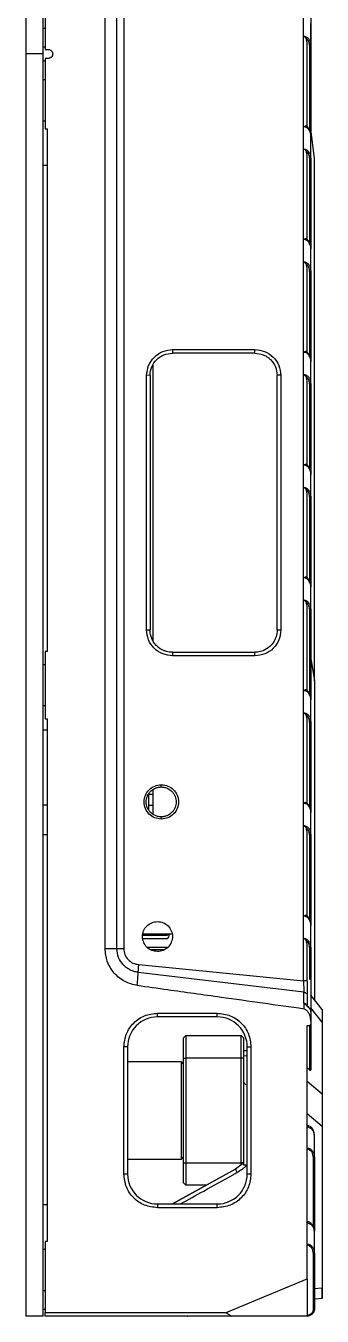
# Model space of a CAD drawing. Header units: millimetres. Extents: x 620 to 19791, y 2539 to 6969.
# Drawn here: x 8228.1 to 8267.7, y 3383.2 to 3555.7 of the extents above; entities that cross this region are included whole.
import ezdxf

# ---------------------------------------------------------------- set-up
doc = ezdxf.new("R2010")
doc.units = ezdxf.units.MM

msp = doc.modelspace()

# ---------------------------------------------------------------- linework, layer by layer
at = {"color": 7, "linetype": 'Continuous', "lineweight": 25}
for p, q in [((8228.10107, 3720.693), (8228.10107, 3551.943)), ((8230.40107, 3551.943), (8230.40107, 3720.693)), ((8238.70106, 3432.33393), (8238.70107, 3671.55207)), ((8240.27961, 3432.33401), (8240.27961, 3671.55199)), ((8241.19226, 3671.55201), (8241.19226, 3432.33399)), ((8266.20107, 3568.13051), (8266.20107, 3553.05505)), ((8230.70107, 3561.943), (8230.70107, 3552.543)), ((8265.24028, 3554.30994), (8265.2389, 3557.2888)), ((8266.20107, 3553.05505), (8266.20106, 3556.03211)), ((8230.40107, 3555.373), (8230.70107, 3555.373)), ((8265.2389, 3542.21341), (8265.24028, 3554.30994)), ((8230.40107, 3552.873), (8230.70107, 3552.873)), ((8230.70107, 3552.543), (8231.10106, 3552.543)), ((8265.70107, 3542.10665), (8265.70107, 3553.46881)), ((8266.1703, 3553.25751), (8266.20107, 3553.05505)), ((8266.18726, 3553.01589), (8266.18827, 3553.13926)), ((8266.20107, 3553.05505), (8266.20107, 3540.95759)), ((8230.40107, 3551.943), (8228.10107, 3551.943)), ((8228.10107, 3551.943), (8228.10107, 3383.193)), ((8230.40107, 3383.193), (8230.40107, 3551.943)), ((8230.40107, 3551.013), (8230.70107, 3551.013)), ((8230.70107, 3551.343), (8230.70107, 3541.943)), ((8231.10107, 3551.343), (8230.70107, 3551.343)), ((8230.40107, 3548.513), (8230.70107, 3548.513)), ((8230.40107, 3543.013), (8230.70107, 3543.013)), ((8230.70107, 3541.943), (8231.00107, 3541.943)), ((8231.00107, 3472.068), (8231.00107, 3541.943)), ((8265.24028, 3539.23455), (8265.2389, 3542.21341)), ((8266.70106, 3537.943), (8266.20107, 3541.943)), ((8266.20107, 3537.97974), (8266.20107, 3540.95759)), ((8265.2389, 3527.13802), (8265.24028, 3539.23455)), ((8265.70107, 3527.03126), (8265.70107, 3538.39342)), ((8230.40107, 3537.068), (8231.00107, 3537.068)), ((8266.17014, 3538.18321), (8266.20107, 3537.97974)), ((8266.18728, 3537.94053), (8266.18822, 3538.06426)), ((8266.20107, 3537.97974), (8266.20107, 3525.8822)), ((8266.70106, 3468.11361), (8266.70106, 3537.943)), ((8265.24028, 3524.15916), (8265.2389, 3527.13802)), ((8266.20107, 3522.90435), (8266.20107, 3525.8822)), ((8265.2389, 3512.06263), (8265.24028, 3524.15916)), ((8265.70107, 3511.95588), (8265.70107, 3523.31804)), ((8266.17077, 3523.10365), (8266.20107, 3522.90435)), ((8266.18717, 3522.8551), (8266.18845, 3522.98738)), ((8266.20107, 3522.90435), (8266.20107, 3510.80681)), ((8247.72849, 3512.41733), (8247.70127, 3511.94302)), ((8258.70087, 3511.943), (8247.70127, 3511.943)), ((8247.7285, 3512.41728), (8258.72254, 3512.4174)), ((8258.70087, 3511.94299), (8258.72253, 3512.41744)), ((8265.24028, 3509.08377), (8265.2389, 3512.06263)), ((8266.20107, 3507.82896), (8266.20107, 3510.80681)), ((8244.70113, 3508.98296), (8244.25135, 3508.97214)), ((8244.70108, 3508.943), (8244.70113, 3508.98296)), ((8245.10107, 3510.3537), (8245.10107, 3473.47635)), ((8261.70086, 3508.98468), (8261.70105, 3508.943)), ((8262.20037, 3508.97468), (8261.70093, 3508.98468)), ((8265.2389, 3496.98725), (8265.24028, 3509.08377)), ((8244.25136, 3474.94328), (8244.25131, 3508.97214)), ((8244.70107, 3508.943), (8244.70107, 3474.9428)), ((8261.70107, 3474.9428), (8261.70107, 3508.943)), ((8262.20041, 3508.97468), (8262.20053, 3474.94333)), ((8265.70107, 3496.88049), (8265.70107, 3508.24265)), ((8266.17077, 3508.02826), (8266.20107, 3507.82896)), ((8266.18717, 3507.77971), (8266.18845, 3507.91199)), ((8266.20107, 3507.82896), (8266.20107, 3495.73143)), ((8265.24028, 3494.00838), (8265.2389, 3496.98725)), ((8266.20107, 3492.75357), (8266.20107, 3495.73143)), ((8265.2389, 3481.91186), (8265.24028, 3494.00838)), ((8265.70107, 3481.8051), (8265.70107, 3493.16726)), ((8266.17077, 3492.95287), (8266.20107, 3492.75357)), ((8266.18717, 3492.70433), (8266.18845, 3492.8366)), ((8266.20107, 3492.75357), (8266.20107, 3480.65604)), ((8265.24028, 3478.93299), (8265.2389, 3481.91186)), ((8266.20107, 3477.67818), (8266.20107, 3480.65604)), ((8265.2389, 3466.83647), (8265.24028, 3478.93299)), ((8265.70107, 3466.72971), (8265.70107, 3478.09187)), ((8266.17077, 3477.87749), (8266.20107, 3477.67818)), ((8266.18717, 3477.62893), (8266.18845, 3477.76121)), ((8266.20107, 3477.67818), (8266.20107, 3465.58065)), ((8244.25143, 3474.94328), (8244.70108, 3474.9428)), ((8261.70106, 3474.94279), (8262.20045, 3474.94333)), ((8230.70107, 3472.068), (8230.70107, 3463.068)), ((8231.00107, 3472.068), (8230.70107, 3472.068)), ((8247.70116, 3471.94301), (8247.72781, 3471.46859)), ((8247.70116, 3471.943), (8258.70097, 3471.943)), ((8258.72376, 3471.46875), (8247.72781, 3471.46866)), ((8258.72375, 3471.46868), (8258.70097, 3471.94298)), ((8230.40107, 3470.318), (8230.70107, 3470.318)), ((8265.24028, 3463.85761), (8265.2389, 3466.83647)), ((8230.40107, 3464.818), (8230.70107, 3464.818)), ((8266.20107, 3462.6028), (8266.20107, 3465.58065)), ((8230.70107, 3463.068), (8231.00107, 3463.068)), ((8231.00107, 3393.193), (8231.00107, 3463.068)), ((8265.2389, 3451.76108), (8265.24028, 3463.85761)), ((8265.70107, 3451.65433), (8265.70107, 3463.01648)), ((8266.17014, 3462.80627), (8266.20107, 3462.6028)), ((8266.18728, 3462.56359), (8266.18822, 3462.68732)), ((8266.20107, 3462.6028), (8266.20107, 3450.50526)), ((8230.40107, 3461.568), (8231.00107, 3461.568)), ((8245.10107, 3452.943), (8244.50107, 3452.943)), ((8244.50107, 3452.943), (8244.50107, 3451.443)), ((8245.10107, 3453.58165), (8245.10107, 3450.3045)), ((8230.40107, 3451.568), (8231.00107, 3451.568)), ((8245.10107, 3451.443), (8244.50107, 3451.443)), ((8244.50107, 3451.443), (8244.50107, 3450.89793)), ((8265.24028, 3448.78222), (8265.2389, 3451.76108)), ((8266.20107, 3447.52741), (8266.20107, 3450.50526)), ((8246.21675, 3449.64332), (8246.20107, 3449.943)), ((8265.23891, 3436.68569), (8265.24028, 3448.78222)), ((8230.40107, 3447.568), (8231.00107, 3447.568)), ((8265.70107, 3436.57894), (8265.70107, 3447.9411)), ((8266.17014, 3447.73088), (8266.20107, 3447.52741)), ((8266.18728, 3447.4882), (8266.18822, 3447.61193)), ((8266.20107, 3447.52741), (8266.20107, 3435.42987)), ((8265.24003, 3433.7067), (8265.23891, 3436.68569)), ((8266.20107, 3432.45202), (8266.20107, 3435.42987)), ((8243.75107, 3434.293), (8247.6313, 3434.293)), ((8243.75107, 3434.143), (8247.05107, 3434.143)), ((8243.75527, 3433.6697), (8246.84107, 3433.6697)), ((8247.05107, 3434.293), (8247.05107, 3434.143)), ((8247.24107, 3434.0697), (8247.24107, 3434.293)), ((8265.2283, 3428.00776), (8265.24003, 3433.7067)), ((8238.70106, 3432.33393), (8240.27961, 3432.33401)), ((8240.27961, 3432.33401), (8241.19226, 3432.33399)), ((8244.78815, 3432.193), (8246.61419, 3432.193)), ((8265.70107, 3428.00787), (8265.70107, 3432.86573)), ((8266.17077, 3432.65134), (8266.20107, 3432.45202)), ((8266.18717, 3432.40277), (8266.18845, 3432.53506)), ((8266.20107, 3432.45202), (8266.20107, 3423.67987)), ((8243.19795, 3430.19197), (8265.2283, 3428.00776)), ((8265.25593, 3426.48489), (8243.13118, 3429.15251)), ((8265.2482, 3425.05551), (8265.25593, 3426.48489)), ((8265.70107, 3426.18419), (8265.70107, 3424.57956)), ((8265.2481, 3425.05501), (8265.32146, 3425.03239)), ((8265.29467, 3425.01112), (8265.2482, 3425.05551)), ((8265.28623, 3424.25148), (8265.29467, 3425.01112)), ((8265.29467, 3425.01106), (8265.32278, 3425.0352)), ((8265.95107, 3424.43044), (8265.85939, 3424.51477)), ((8267.69984, 3424.20183), (8266.20107, 3426.1042)), ((8245.70107, 3423.693), (8253.70099, 3423.693)), ((8245.70125, 3423.193), (8245.70107, 3423.693)), ((8253.70089, 3423.193), (8245.70125, 3423.193)), ((8253.70089, 3423.193), (8253.70099, 3423.693)), ((8267.70107, 3422.50809), (8266.20107, 3424.41201)), ((8266.20107, 3423.87491), (8266.20107, 3422.61351)), ((8267.71705, 3424.17998), (8267.69984, 3424.20183)), ((8265.70107, 3422.04222), (8266.00107, 3422.04222)), ((8265.70107, 3408.45644), (8265.70107, 3422.04222)), ((8266.00107, 3422.04222), (8266.00107, 3416.14218)), ((8266.20107, 3422.61351), (8266.20107, 3422.41443)), ((8266.20107, 3422.41443), (8266.20107, 3416.14218)), ((8267.70107, 3422.50809), (8267.70107, 3412.86037)), ((8249.20107, 3420.393), (8249.50107, 3420.69301)), ((8249.20107, 3417.693), (8249.20107, 3420.393)), ((8249.50107, 3420.69301), (8249.50107, 3417.693)), ((8249.50107, 3420.69301), (8256.90107, 3420.69301)), ((8256.90107, 3417.693), (8256.90107, 3420.69301)), ((8256.90107, 3420.69301), (8257.20107, 3420.393)), ((8257.20107, 3420.393), (8257.20107, 3417.97041)), ((8241.70107, 3419.19314), (8241.20107, 3419.19304)), ((8241.20107, 3402.19296), (8241.20107, 3419.19304)), ((8241.70107, 3419.19314), (8241.70107, 3402.19284)), ((8249.20107, 3403.693), (8249.20107, 3417.693)), ((8249.20107, 3417.693), (8249.50107, 3417.693)), ((8249.50107, 3417.693), (8249.50107, 3403.693)), ((8256.90107, 3417.693), (8249.50107, 3417.693)), ((8256.90107, 3403.693), (8256.90107, 3417.693)), ((8257.20107, 3417.693), (8256.90107, 3417.693)), ((8257.70107, 3418.668), (8257.20107, 3418.668)), ((8257.70107, 3417.98351), (8257.20107, 3417.97041)), ((8257.20107, 3417.97041), (8257.20107, 3410.693)), ((8257.70107, 3402.19283), (8257.70107, 3419.19317)), ((8257.70107, 3419.19317), (8258.20107, 3419.19307)), ((8258.20107, 3419.19307), (8258.20107, 3402.19293)), ((8248.90107, 3417.19301), (8241.70107, 3417.19301)), ((8249.20107, 3416.893), (8248.90107, 3417.19301)), ((8248.90107, 3404.19299), (8248.90107, 3417.19301)), ((8266.00107, 3416.14218), (8265.70107, 3416.42135)), ((8267.70107, 3412.86037), (8265.70107, 3414.5587)), ((8257.69981, 3411.25752), (8257.70107, 3411.25744)), ((8267.70106, 3408.53551), (8265.70107, 3410.23384)), ((8257.20107, 3407.36547), (8257.2306, 3407.31461)), ((8257.70107, 3408.37855), (8257.69811, 3408.3784)), ((8265.70107, 3405.66469), (8265.70107, 3408.45644)), ((8266.70106, 3404.40896), (8266.70106, 3407.20069)), ((8267.70107, 3408.53551), (8267.70107, 3386.91668)), ((8265.70107, 3405.66469), (8265.70107, 3405.56942)), ((8265.70107, 3395.61444), (8265.70107, 3405.56942)), ((8241.70107, 3404.19299), (8248.90107, 3404.19299)), ((8248.90107, 3404.19299), (8249.20107, 3404.493)), ((8266.66303, 3404.61346), (8266.70106, 3404.40894)), ((8266.68699, 3404.36935), (8266.68783, 3404.48011)), ((8266.70106, 3404.40896), (8266.70106, 3394.5337)), ((8241.70107, 3402.19284), (8241.20107, 3402.19296)), ((8256.12541, 3402.86347), (8247.70101, 3398.193)), ((8256.12541, 3402.85022), (8247.75325, 3398.193)), ((8249.20107, 3403.693), (8249.50107, 3403.693)), ((8249.20107, 3400.993), (8249.20107, 3403.693)), ((8249.50107, 3403.693), (8256.90107, 3403.693)), ((8249.50107, 3403.693), (8249.50107, 3400.693)), ((8256.12541, 3402.85022), (8256.12541, 3402.86347)), ((8257.20107, 3403.693), (8256.90107, 3403.693)), ((8256.90107, 3403.39453), (8256.90107, 3403.693)), ((8257.19981, 3403.41562), (8257.70107, 3403.40249)), ((8257.69811, 3403.00761), (8257.70107, 3403.00744)), ((8258.20107, 3402.19293), (8257.70107, 3402.19283)), ((8249.50107, 3400.693), (8249.20107, 3400.993)), ((8252.21041, 3400.693), (8249.50107, 3400.693)), ((8231.00107, 3398.06801), (8230.40107, 3398.06801)), ((8245.70115, 3398.193), (8245.70111, 3397.693)), ((8253.70103, 3397.693), (8245.70111, 3397.693)), ((8245.70115, 3398.193), (8253.70099, 3398.193)), ((8253.70103, 3397.693), (8253.70099, 3398.193)), ((8265.70107, 3392.82271), (8265.70107, 3395.61444)), ((8266.70106, 3391.56696), (8266.70106, 3394.35869)), ((8230.70107, 3392.12299), (8230.40107, 3392.12299)), ((8230.70107, 3393.193), (8230.70107, 3383.69301)), ((8231.00107, 3393.193), (8230.70107, 3393.193)), ((8265.70107, 3392.82271), (8265.70107, 3392.72883)), ((8265.70107, 3388.19301), (8265.70107, 3392.72883)), ((8266.66302, 3391.77146), (8266.70106, 3391.56696)), ((8266.50106, 3391.45949), (8266.50106, 3384.08555)), ((8266.68699, 3391.52735), (8266.68783, 3391.63811)), ((8266.70106, 3391.56696), (8266.70106, 3384.193)), ((8230.40107, 3386.62301), (8230.70107, 3386.62301)), ((8254.90107, 3383.69301), (8265.70107, 3388.19301)), ((8265.70107, 3388.19301), (8265.70107, 3383.193)), ((8267.70107, 3385.53209), (8266.70106, 3385.47968)), ((8230.40107, 3383.193), (8228.10107, 3383.193)), ((8230.40107, 3384.12299), (8230.70107, 3384.12299)), ((8230.70107, 3383.69301), (8254.90107, 3383.69301)), ((8230.70107, 3383.193), (8230.70107, 3383.69301)), ((8255.57607, 3383.193), (8230.70107, 3383.193)), ((8249.68955, 3383.1859), (8249.701, 3383.193)), ((8254.90107, 3383.69301), (8255.57607, 3383.193)), ((8265.70107, 3383.193), (8255.57607, 3383.193))]:
    msp.add_line(p, q, dxfattribs=at)
at = {"color": 8, "linetype": 'Continuous', "lineweight": 25}
for p, q in [((8266.00107, 3552.94766), (8266.00107, 3541.82918)), ((8266.00107, 3537.87228), (8266.00107, 3526.75379)), ((8266.00107, 3522.79689), (8266.00107, 3511.6784)), ((8266.00107, 3507.7215), (8266.00107, 3496.60302)), ((8266.00107, 3492.64611), (8266.00107, 3481.52763)), ((8266.00107, 3477.57072), (8266.00107, 3466.45224)), ((8266.20107, 3471.11361), (8266.70106, 3468.11361)), ((8266.00107, 3462.49534), (8266.00107, 3451.37685)), ((8266.00107, 3447.41995), (8266.00107, 3436.30147)), ((8247.05857, 3432.493), (8244.33971, 3432.493)), ((8266.00107, 3432.34456), (8266.00107, 3428.18815)), ((8266.50106, 3404.30149), (8266.50106, 3395.23296)), ((8257.06093, 3403.54681), (8256.12541, 3402.85022)), ((8267.70106, 3386.91668), (8266.70106, 3386.8643))]:
    msp.add_line(p, q, dxfattribs=at)
at = {"color": 7, "linetype": 'Continuous', "lineweight": 25, "flags": 128}
for points in [[(8266.00107, 3552.94766), (8266.04007, 3552.94973), (8266.07757, 3552.95584), (8266.11214, 3552.96576), (8266.14244, 3552.97911), (8266.16731, 3552.99538), (8266.1858, 3553.01395), (8266.1972, 3553.03409), (8266.20107, 3553.05505)], [(8266.00107, 3537.87228), (8266.04008, 3537.87434), (8266.0776, 3537.88046), (8266.11218, 3537.89039), (8266.14249, 3537.90375), (8266.16736, 3537.92003), (8266.18584, 3537.93861), (8266.19722, 3537.95877), (8266.20107, 3537.97974)], [(8266.00107, 3522.79689), (8266.04008, 3522.79895), (8266.0776, 3522.80507), (8266.11218, 3522.815), (8266.14249, 3522.82836), (8266.16736, 3522.84465), (8266.18584, 3522.86323), (8266.19722, 3522.88338), (8266.20107, 3522.90435)], [(8266.00107, 3507.7215), (8266.04008, 3507.72357), (8266.0776, 3507.72968), (8266.11218, 3507.73961), (8266.14249, 3507.75297), (8266.16736, 3507.76926), (8266.18584, 3507.78784), (8266.19722, 3507.808), (8266.20107, 3507.82896)], [(8266.00107, 3492.64611), (8266.04008, 3492.64818), (8266.0776, 3492.65429), (8266.11218, 3492.66422), (8266.14249, 3492.67759), (8266.16736, 3492.69387), (8266.18584, 3492.71245), (8266.19722, 3492.73261), (8266.20107, 3492.75357)], [(8266.00107, 3477.57072), (8266.04008, 3477.57279), (8266.0776, 3477.5789), (8266.11218, 3477.58884), (8266.14249, 3477.6022), (8266.16736, 3477.61848), (8266.18584, 3477.63706), (8266.19722, 3477.65722), (8266.20107, 3477.67818)], [(8246.20107, 3453.943), (8246.20891, 3454.09283), (8246.21675, 3454.24267)], [(8266.00107, 3432.34456), (8266.04008, 3432.34662), (8266.0776, 3432.35274), (8266.11218, 3432.36267), (8266.14249, 3432.37604), (8266.16736, 3432.39232), (8266.18584, 3432.4109), (8266.19722, 3432.43105), (8266.20107, 3432.45202)], [(8243.00526, 3427.38217), (8243.06821, 3428.26735), (8243.13118, 3429.15251)], [(8257.06947, 3403.54129), (8256.68418, 3403.22379), (8256.12541, 3402.86347)]]:
    msp.add_lwpolyline(points, dxfattribs=at)
at = {"color": 7, "linetype": 'Continuous', "lineweight": 25}
for centre, radius, start, end in [((8246.84107, 3434.06969), 0.4, 270, 0), ((8245.70107, 3419.193), 4, 89.9974178, 179.9978387), ((8253.70107, 3419.193), 4, 0.0024838, 90.0025438), ((8245.70107, 3402.193), 4, 180.002186, 270.00117), ((8253.70107, 3402.193), 4, 269.9988669, 359.9974742)]:
    msp.add_arc(centre, radius, start, end, dxfattribs=at)
for points, knots in [([(8265.47029, 3554.13017), (8265.42836, 3554.16591), (8265.3567, 3554.22699), (8265.27441, 3554.28562), (8265.24027, 3554.30994)], [0, 0, 0, 0, 0.585162022, 1, 1, 1, 1]), ([(8265.47029, 3554.13017), (8265.51717, 3554.09891), (8265.61714, 3554.03226), (8265.76582, 3553.8541), (8265.95406, 3553.49897), (8265.98224, 3553.16851), (8266.00107, 3552.94766)], [0, 0, 0, 0, 0.115369062, 0.245988356, 0.49610621, 1, 1, 1, 1]), ([(8265.70107, 3553.46881), (8265.69037, 3553.59513), (8265.67459, 3553.7814), (8265.57688, 3554.00295), (8265.50306, 3554.09105), (8265.47029, 3554.13017)], [0, 0, 0, 0, 0.539498296, 0.795562338, 1, 1, 1, 1]), ([(8231.10106, 3552.543), (8231.17959, 3552.53398), (8231.33665, 3552.51595), (8231.53637, 3552.3772), (8231.66982, 3552.17887), (8231.71669, 3551.943), (8231.66983, 3551.70714), (8231.53638, 3551.50881), (8231.33665, 3551.37006), (8231.1796, 3551.35202), (8231.10107, 3551.343)], [0, 0, 0, 0, 0.124999994, 0.24999999, 0.374999995, 0.499999998, 0.624999997, 0.749999998, 0.874999995, 1, 1, 1, 1]), ([(8265.70107, 3542.10665), (8265.70013, 3542.13325), (8265.6983, 3542.18523), (8265.67678, 3542.24022), (8265.63492, 3542.27541), (8265.57397, 3542.29383), (8265.49973, 3542.29821), (8265.39008, 3542.2793), (8265.30084, 3542.24041), (8265.23889, 3542.21341)], [0, 0, 0, 0, 0.1341436158, 0.2621997427, 0.3885293221, 0.5273288117, 0.6425640454, 0.7518387324, 1, 1, 1, 1]), ([(8266.20107, 3540.95759), (8266.19126, 3541.0941), (8266.16962, 3541.39545), (8265.99937, 3541.72979), (8265.81349, 3541.97309), (8265.65951, 3542.08351), (8265.46839, 3542.16208), (8265.3174, 3542.19585), (8265.2389, 3542.21341)], [0, 0, 0, 0, 0.257380505, 0.568196072, 0.677431803, 0.771191199, 0.881044126, 1, 1, 1, 1]), ([(8265.83306, 3542.0594), (8265.80529, 3542.10774), (8265.76009, 3542.18641), (8265.67707, 3542.23522), (8265.64507, 3542.25403)], [0, 0, 0, 0, 0.614492735, 1, 1, 1, 1]), ([(8266.20105, 3540.95608), (8266.19169, 3541.1003), (8266.17287, 3541.39027), (8266.06241, 3541.77732), (8265.89889, 3541.97843), (8265.83306, 3542.0594)], [0, 0, 0, 0, 0.371496001, 0.746957193, 1, 1, 1, 1]), ([(8265.47029, 3539.05478), (8265.42836, 3539.09052), (8265.3567, 3539.1516), (8265.27441, 3539.21023), (8265.24027, 3539.23455)], [0, 0, 0, 0, 0.585162022, 1, 1, 1, 1]), ([(8265.47029, 3539.05478), (8265.51717, 3539.02352), (8265.61714, 3538.95687), (8265.76582, 3538.77871), (8265.95406, 3538.42358), (8265.98224, 3538.09312), (8266.00107, 3537.87228)], [0, 0, 0, 0, 0.115369084, 0.245988455, 0.496106299, 1, 1, 1, 1]), ([(8265.70107, 3538.39342), (8265.69037, 3538.51974), (8265.67459, 3538.70601), (8265.57688, 3538.92756), (8265.50306, 3539.01567), (8265.47029, 3539.05478)], [0, 0, 0, 0, 0.5394981946, 0.7955621342, 1, 1, 1, 1]), ([(8265.70107, 3527.03126), (8265.70013, 3527.05786), (8265.6983, 3527.10984), (8265.67678, 3527.16483), (8265.63492, 3527.20003), (8265.57397, 3527.21844), (8265.49973, 3527.22282), (8265.39008, 3527.20391), (8265.30084, 3527.16502), (8265.23889, 3527.13802)], [0, 0, 0, 0, 0.134143718, 0.262199342, 0.388529018, 0.527328614, 0.642563936, 0.751838543, 1, 1, 1, 1]), ([(8266.20107, 3525.8822), (8266.19126, 3526.01871), (8266.16962, 3526.32006), (8265.99937, 3526.6544), (8265.81349, 3526.8977), (8265.65951, 3527.00812), (8265.46839, 3527.08669), (8265.3174, 3527.12046), (8265.2389, 3527.13802)], [0, 0, 0, 0, 0.257380171, 0.568196102, 0.677431534, 0.771191179, 0.881044116, 1, 1, 1, 1]), ([(8265.83306, 3526.98401), (8265.80529, 3527.03236), (8265.76009, 3527.11103), (8265.67707, 3527.15983), (8265.64507, 3527.17864)], [0, 0, 0, 0, 0.614490797, 1, 1, 1, 1]), ([(8266.20105, 3525.88069), (8266.19169, 3526.02491), (8266.17287, 3526.31488), (8266.06241, 3526.70193), (8265.89889, 3526.90304), (8265.83306, 3526.98401)], [0, 0, 0, 0, 0.3714958096, 0.7469568092, 1, 1, 1, 1]), ([(8265.47029, 3523.97939), (8265.42836, 3524.01514), (8265.3567, 3524.07622), (8265.27441, 3524.13484), (8265.24027, 3524.15916)], [0, 0, 0, 0, 0.585162022, 1, 1, 1, 1]), ([(8265.47029, 3523.97939), (8265.51717, 3523.94813), (8265.61714, 3523.88148), (8265.76582, 3523.70332), (8265.95406, 3523.34819), (8265.98224, 3523.01773), (8266.00107, 3522.79689)], [0, 0, 0, 0, 0.115369084, 0.245988455, 0.496106299, 1, 1, 1, 1]), ([(8265.70107, 3523.31804), (8265.69037, 3523.44435), (8265.67459, 3523.63063), (8265.57688, 3523.85217), (8265.50306, 3523.94028), (8265.47029, 3523.97939)], [0, 0, 0, 0, 0.539499054, 0.795562957, 1, 1, 1, 1]), ([(8244.25131, 3508.97214), (8244.30771, 3509.41839), (8244.42196, 3510.32241), (8245.22291, 3511.4719), (8246.37922, 3512.26099), (8247.28268, 3512.36564), (8247.7285, 3512.41728)], [0, 0, 0, 0, 0.2468848634, 0.5001300318, 0.7533323704, 1, 1, 1, 1]), ([(8244.70133, 3508.98296), (8244.75079, 3509.3718), (8244.84981, 3510.15025), (8245.54512, 3511.12721), (8246.53201, 3511.8102), (8247.3114, 3511.89872), (8247.70127, 3511.943)], [0, 0, 0, 0, 0.249534594, 0.499554993, 0.749658921, 1, 1, 1, 1]), ([(8258.70087, 3511.943), (8259.09077, 3511.89992), (8259.72601, 3511.82973), (8260.40937, 3511.43137), (8260.99827, 3510.92974), (8261.55313, 3510.14882), (8261.6516, 3509.37245), (8261.70078, 3508.98468)], [0, 0, 0, 0, 0.250197019, 0.407627433, 0.501113665, 0.750819236, 1, 1, 1, 1]), ([(8258.72254, 3512.4174), (8259.16841, 3512.36569), (8260.07183, 3512.26092), (8261.22841, 3511.47249), (8262.0293, 3510.32372), (8262.14388, 3509.42038), (8262.20041, 3508.97468)], [0, 0, 0, 0, 0.246789698, 0.500040415, 0.753319229, 1, 1, 1, 1]), ([(8265.70107, 3511.95588), (8265.70013, 3511.98247), (8265.6983, 3512.03445), (8265.67678, 3512.08944), (8265.63492, 3512.12464), (8265.57397, 3512.14306), (8265.49973, 3512.14743), (8265.39008, 3512.12852), (8265.30084, 3512.08963), (8265.23889, 3512.06263)], [0, 0, 0, 0, 0.1341449, 0.262200129, 0.38853019, 0.527329358, 0.642564252, 0.751838522, 1, 1, 1, 1]), ([(8266.20107, 3510.80681), (8266.19126, 3510.94332), (8266.16962, 3511.24468), (8265.99937, 3511.57901), (8265.81349, 3511.82231), (8265.65951, 3511.93273), (8265.46839, 3512.0113), (8265.3174, 3512.04507), (8265.2389, 3512.06263)], [0, 0, 0, 0, 0.257381526, 0.5681967, 0.677432103, 0.771191241, 0.881044148, 1, 1, 1, 1]), ([(8265.83306, 3511.90862), (8265.80529, 3511.95697), (8265.76009, 3512.03564), (8265.67707, 3512.08444), (8265.64507, 3512.10326)], [0, 0, 0, 0, 0.614498548, 1, 1, 1, 1]), ([(8266.20105, 3510.8053), (8266.19169, 3510.94952), (8266.17287, 3511.23949), (8266.06241, 3511.62654), (8265.89889, 3511.82765), (8265.83306, 3511.90862)], [0, 0, 0, 0, 0.371497006, 0.74695682, 1, 1, 1, 1]), ([(8265.24027, 3509.08377), (8265.27441, 3509.05945), (8265.3567, 3509.00083), (8265.42836, 3508.93975), (8265.47029, 3508.90401)], [0, 0, 0, 0, 0.414834358, 1, 1, 1, 1]), ([(8265.47029, 3508.90401), (8265.51717, 3508.87275), (8265.61714, 3508.8061), (8265.76582, 3508.62793), (8265.95406, 3508.2728), (8265.98224, 3507.94234), (8266.00107, 3507.7215)], [0, 0, 0, 0, 0.1153692, 0.245988702, 0.496106798, 1, 1, 1, 1]), ([(8265.70107, 3508.24265), (8265.69037, 3508.36897), (8265.67459, 3508.55524), (8265.57688, 3508.77678), (8265.50306, 3508.86489), (8265.47029, 3508.90401)], [0, 0, 0, 0, 0.539499148, 0.795561335, 1, 1, 1, 1]), ([(8265.70107, 3496.88049), (8265.70013, 3496.90708), (8265.6983, 3496.95906), (8265.67678, 3497.01406), (8265.63492, 3497.04925), (8265.57397, 3497.06767), (8265.49973, 3497.07204), (8265.39008, 3497.05313), (8265.30084, 3497.01425), (8265.23889, 3496.98725)], [0, 0, 0, 0, 0.1341423485, 0.2621981875, 0.3885288502, 0.5273286789, 0.642564121, 0.7518389118, 1, 1, 1, 1]), ([(8266.20107, 3495.73143), (8266.19126, 3495.86793), (8266.16962, 3496.16929), (8265.99937, 3496.50362), (8265.81349, 3496.74692), (8265.65951, 3496.85735), (8265.46839, 3496.93591), (8265.3174, 3496.96969), (8265.2389, 3496.98725)], [0, 0, 0, 0, 0.25738022, 0.568195538, 0.677430991, 0.771191136, 0.881044093, 1, 1, 1, 1]), ([(8265.83306, 3496.83324), (8265.80529, 3496.88158), (8265.76009, 3496.96025), (8265.67707, 3497.00906), (8265.64507, 3497.02787)], [0, 0, 0, 0, 0.614490797, 1, 1, 1, 1]), ([(8266.20105, 3495.72992), (8266.19169, 3495.87413), (8266.17287, 3496.16411), (8266.06241, 3496.55116), (8265.89889, 3496.75227), (8265.83306, 3496.83324)], [0, 0, 0, 0, 0.371497006, 0.74695682, 1, 1, 1, 1]), ([(8265.47029, 3493.82862), (8265.42836, 3493.86436), (8265.3567, 3493.92544), (8265.27441, 3493.98406), (8265.24027, 3494.00838)], [0, 0, 0, 0, 0.585165642, 1, 1, 1, 1]), ([(8265.47029, 3493.82862), (8265.51717, 3493.79736), (8265.61714, 3493.73071), (8265.76582, 3493.55254), (8265.95406, 3493.19741), (8265.98224, 3492.86695), (8266.00107, 3492.64611)], [0, 0, 0, 0, 0.1153692, 0.245988702, 0.496106798, 1, 1, 1, 1]), ([(8265.70107, 3493.16726), (8265.69037, 3493.29358), (8265.67459, 3493.47985), (8265.57688, 3493.7014), (8265.50306, 3493.7895), (8265.47029, 3493.82862)], [0, 0, 0, 0, 0.53949896, 0.795564579, 1, 1, 1, 1]), ([(8265.70107, 3481.8051), (8265.70013, 3481.83169), (8265.6983, 3481.88367), (8265.67678, 3481.93866), (8265.63492, 3481.97387), (8265.57397, 3481.99228), (8265.49973, 3481.99666), (8265.39008, 3481.97775), (8265.30084, 3481.93886), (8265.23889, 3481.91186)], [0, 0, 0, 0, 0.134144783, 0.262199902, 0.388531403, 0.527329622, 0.642564562, 0.751838737, 1, 1, 1, 1]), ([(8266.20107, 3480.65604), (8266.19126, 3480.79255), (8266.16962, 3481.0939), (8265.99937, 3481.42824), (8265.81349, 3481.67154), (8265.65951, 3481.78196), (8265.46839, 3481.86053), (8265.3174, 3481.8943), (8265.2389, 3481.91186)], [0, 0, 0, 0, 0.257381537, 0.568196724, 0.6774309, 0.771191005, 0.881044589, 1, 1, 1, 1]), ([(8265.83306, 3481.75785), (8265.80529, 3481.80619), (8265.76009, 3481.88486), (8265.67707, 3481.93367), (8265.64507, 3481.95248)], [0, 0, 0, 0, 0.614483045, 1, 1, 1, 1]), ([(8266.20105, 3480.65453), (8266.19169, 3480.79874), (8266.17287, 3481.08872), (8266.06241, 3481.47577), (8265.89889, 3481.67688), (8265.83306, 3481.75785)], [0, 0, 0, 0, 0.371496138, 0.746957412, 1, 1, 1, 1]), ([(8265.47029, 3478.75323), (8265.42836, 3478.78897), (8265.3567, 3478.85005), (8265.27441, 3478.90868), (8265.24027, 3478.93299)], [0, 0, 0, 0, 0.585165642, 1, 1, 1, 1]), ([(8265.47029, 3478.75323), (8265.51717, 3478.72197), (8265.61714, 3478.65532), (8265.76583, 3478.47716), (8265.95406, 3478.12202), (8265.98224, 3477.79156), (8266.00107, 3477.57072)], [0, 0, 0, 0, 0.1153691745, 0.2459870196, 0.4961069104, 1, 1, 1, 1]), ([(8265.70107, 3478.09187), (8265.69037, 3478.21819), (8265.67459, 3478.40446), (8265.57688, 3478.62601), (8265.50306, 3478.71411), (8265.47029, 3478.75323)], [0, 0, 0, 0, 0.539498772, 0.795567823, 1, 1, 1, 1]), ([(8247.72781, 3471.46866), (8247.27974, 3471.52083), (8246.37127, 3471.62661), (8245.21079, 3472.42443), (8244.41136, 3473.58488), (8244.30421, 3474.49457), (8244.25136, 3474.94328)], [0, 0, 0, 0, 0.246594612, 0.499968577, 0.753356038, 1, 1, 1, 1]), ([(8247.70117, 3471.943), (8247.42963, 3471.96282), (8247.07772, 3471.9885), (8246.70279, 3472.11208), (8246.25676, 3472.28591), (8245.7248, 3472.62983), (8245.21679, 3473.22173), (8244.92339, 3473.76228), (8244.73705, 3474.33778), (8244.71331, 3474.73699), (8244.70107, 3474.9428)], [0, 0, 0, 0, 0.172797925, 0.223949844, 0.251448053, 0.478760216, 0.617807659, 0.74587148, 0.86898941, 1, 1, 1, 1]), ([(8261.70107, 3474.9428), (8261.69049, 3474.75276), (8261.66775, 3474.34406), (8261.4732, 3473.73735), (8261.15291, 3473.17489), (8260.62814, 3472.59115), (8259.92635, 3472.15527), (8259.20837, 3471.96272), (8258.82926, 3471.94799), (8258.70097, 3471.943)], [0, 0, 0, 0, 0.121032369, 0.260290122, 0.401750188, 0.531140735, 0.757926981, 0.91807967, 1, 1, 1, 1]), ([(8262.20053, 3474.94333), (8262.1476, 3474.49474), (8262.04026, 3473.5852), (8261.24119, 3472.42458), (8260.08052, 3471.62668), (8259.17191, 3471.52092), (8258.72376, 3471.46875)], [0, 0, 0, 0, 0.246584964, 0.499965593, 0.753370381, 1, 1, 1, 1]), ([(8266.70106, 3468.11361), (8266.70106, 3465.74166), (8266.70106, 3461.16357), (8266.70106, 3454.20192), (8266.70106, 3447.30394), (8266.70106, 3441.40809), (8266.70106, 3436.69772), (8266.70106, 3433.14106), (8266.70106, 3429.63965), (8266.70106, 3427.05614), (8266.70106, 3425.68282), (8266.70106, 3425.46956)], [0, 0, 0, 0, 0.177345034, 0.342293823, 0.508996734, 0.672121723, 0.754508548, 0.831316018, 0.911781095, 0.986300682, 1, 1, 1, 1]), ([(8265.70107, 3466.72971), (8265.70013, 3466.75631), (8265.6983, 3466.80829), (8265.67678, 3466.86328), (8265.63492, 3466.89847), (8265.57397, 3466.91689), (8265.49973, 3466.92127), (8265.39008, 3466.90236), (8265.30084, 3466.86347), (8265.23889, 3466.83647)], [0, 0, 0, 0, 0.134144977, 0.26220028, 0.388528864, 0.52732894, 0.642564046, 0.751838379, 1, 1, 1, 1]), ([(8266.20107, 3465.58065), (8266.19126, 3465.71716), (8266.16962, 3466.01851), (8265.99937, 3466.35284), (8265.81349, 3466.59615), (8265.65951, 3466.70657), (8265.46839, 3466.78513), (8265.3174, 3466.81891), (8265.2389, 3466.83647)], [0, 0, 0, 0, 0.257378904, 0.568194352, 0.677431083, 0.771191267, 0.881043597, 1, 1, 1, 1]), ([(8265.83306, 3466.68246), (8265.80529, 3466.7308), (8265.76009, 3466.80948), (8265.67707, 3466.85828), (8265.64507, 3466.87709)], [0, 0, 0, 0, 0.614498548, 1, 1, 1, 1]), ([(8266.20105, 3465.57914), (8266.19169, 3465.72336), (8266.17287, 3466.01333), (8266.06241, 3466.40038), (8265.89889, 3466.60149), (8265.83306, 3466.68246)], [0, 0, 0, 0, 0.371497874, 0.746956229, 1, 1, 1, 1]), ([(8265.47029, 3463.67784), (8265.42836, 3463.71358), (8265.3567, 3463.77467), (8265.27441, 3463.83329), (8265.24027, 3463.85761)], [0, 0, 0, 0, 0.585165642, 1, 1, 1, 1]), ([(8265.47029, 3463.67784), (8265.51717, 3463.64658), (8265.61714, 3463.57993), (8265.76583, 3463.40177), (8265.95406, 3463.04664), (8265.98224, 3462.71618), (8266.00107, 3462.49534)], [0, 0, 0, 0, 0.1153691745, 0.2459870196, 0.4961069104, 1, 1, 1, 1]), ([(8265.70107, 3463.01648), (8265.69037, 3463.1428), (8265.67459, 3463.32908), (8265.57688, 3463.55062), (8265.50306, 3463.63873), (8265.47029, 3463.67784)], [0, 0, 0, 0, 0.539499148, 0.795561335, 1, 1, 1, 1]), ([(8266.00107, 3462.49534), (8266.02727, 3462.49695), (8266.07969, 3462.50019), (8266.14579, 3462.52503), (8266.19205, 3462.56055), (8266.19806, 3462.58871), (8266.20107, 3462.6028)], [0, 0, 0, 0, 0.250002413, 0.500000583, 0.749987159, 1, 1, 1, 1]), ([(8246.21677, 3449.64345), (8245.915, 3449.67826), (8245.31331, 3449.74765), (8244.5494, 3450.27642), (8244.04117, 3451.03344), (8243.85676, 3451.93325), (8244.03394, 3452.83615), (8244.53943, 3453.6008), (8245.30696, 3454.13698), (8245.91341, 3454.20735), (8246.21677, 3454.24255)], [0, 0, 0, 0, 0.125437269, 0.25010645, 0.373815443, 0.498728848, 0.623564866, 0.747927267, 0.87390767, 1, 1, 1, 1]), ([(8246.20107, 3449.943), (8246.03801, 3449.95452), (8245.73274, 3449.97607), (8245.23648, 3450.16403), (8244.82378, 3450.45872), (8244.51552, 3450.8418), (8244.27458, 3451.30626), (8244.1517, 3451.94839), (8244.27796, 3452.58959), (8244.52079, 3453.05216), (8244.82973, 3453.43247), (8245.24144, 3453.72433), (8245.73522, 3453.91028), (8246.03887, 3453.93161), (8246.20107, 3453.943)], [0, 0, 0, 0, 0.077978247, 0.145993831, 0.251713675, 0.31666028, 0.379925702, 0.500888031, 0.621668819, 0.684840874, 0.749691226, 0.854782793, 0.922427707, 1, 1, 1, 1]), ([(8246.20107, 3453.943), (8246.3641, 3453.93149), (8246.66929, 3453.90994), (8247.1656, 3453.72201), (8247.57835, 3453.42729), (8247.88665, 3453.04414), (8248.1275, 3452.57983), (8248.25043, 3451.93776), (8248.12423, 3451.29649), (8247.88146, 3450.83406), (8247.57265, 3450.45377), (8247.16105, 3450.16181), (8246.667, 3449.97574), (8246.36329, 3449.9544), (8246.20107, 3449.943)], [0, 0, 0, 0, 0.077967602, 0.145956231, 0.251734566, 0.31667419, 0.37992419, 0.500829502, 0.621668664, 0.684857637, 0.749553968, 0.854748093, 0.922418485, 1, 1, 1, 1]), ([(8246.21677, 3454.24255), (8246.51853, 3454.20774), (8247.12022, 3454.13835), (8247.88413, 3453.60958), (8248.39236, 3452.85255), (8248.57677, 3451.95274), (8248.3996, 3451.04984), (8247.8941, 3450.2852), (8247.12658, 3449.74902), (8246.52013, 3449.67865), (8246.21677, 3449.64345)], [0, 0, 0, 0, 0.125437337, 0.250106642, 0.373815529, 0.49872885, 0.623564786, 0.747927152, 0.873907389, 1, 1, 1, 1]), ([(8265.70107, 3451.65433), (8265.70013, 3451.68092), (8265.6983, 3451.7329), (8265.67678, 3451.7879), (8265.63492, 3451.82308), (8265.57397, 3451.84151), (8265.49973, 3451.84587), (8265.39008, 3451.82697), (8265.30084, 3451.78808), (8265.23889, 3451.76108)], [0, 0, 0, 0, 0.134145016, 0.2622003564, 0.3885289777, 0.5273290942, 0.6425639418, 0.751838307, 1, 1, 1, 1]), ([(8266.20107, 3450.50526), (8266.19126, 3450.64177), (8266.16962, 3450.94313), (8265.99937, 3451.27746), (8265.81349, 3451.52077), (8265.6595, 3451.63118), (8265.46839, 3451.70975), (8265.3174, 3451.74352), (8265.2389, 3451.76108)], [0, 0, 0, 0, 0.257381399, 0.568196419, 0.677432999, 0.771191128, 0.881044653, 1, 1, 1, 1]), ([(8265.83306, 3451.60707), (8265.80529, 3451.65542), (8265.76009, 3451.73409), (8265.67707, 3451.78289), (8265.64507, 3451.80171)], [0, 0, 0, 0, 0.614498548, 1, 1, 1, 1]), ([(8266.20105, 3450.50375), (8266.19169, 3450.64797), (8266.17287, 3450.93794), (8266.06241, 3451.32499), (8265.89889, 3451.5261), (8265.83306, 3451.60707)], [0, 0, 0, 0, 0.371496138, 0.746957412, 1, 1, 1, 1]), ([(8265.47029, 3448.60246), (8265.42836, 3448.6382), (8265.3567, 3448.69928), (8265.27441, 3448.7579), (8265.24027, 3448.78222)], [0, 0, 0, 0, 0.585165642, 1, 1, 1, 1]), ([(8265.47029, 3448.60246), (8265.51717, 3448.5712), (8265.61714, 3448.50455), (8265.76582, 3448.32638), (8265.95406, 3447.97126), (8265.98224, 3447.64079), (8266.00107, 3447.41995)], [0, 0, 0, 0, 0.115369226, 0.245990384, 0.496106685, 1, 1, 1, 1]), ([(8265.70107, 3447.9411), (8265.69037, 3448.06742), (8265.67459, 3448.25369), (8265.57688, 3448.47523), (8265.50306, 3448.56334), (8265.47029, 3448.60246)], [0, 0, 0, 0, 0.539499148, 0.795561335, 1, 1, 1, 1]), ([(8266.00107, 3447.41995), (8266.02728, 3447.42156), (8266.07969, 3447.42479), (8266.14579, 3447.44965), (8266.19205, 3447.48516), (8266.19806, 3447.51333), (8266.20107, 3447.52741)], [0, 0, 0, 0, 0.249998756, 0.500002895, 0.749988315, 1, 1, 1, 1]), ([(8265.70107, 3436.57894), (8265.70013, 3436.60553), (8265.6983, 3436.65751), (8265.67678, 3436.71251), (8265.63492, 3436.7477), (8265.57397, 3436.76611), (8265.49973, 3436.77049), (8265.39008, 3436.75158), (8265.30085, 3436.71269), (8265.2389, 3436.68569)], [0, 0, 0, 0, 0.1341395878, 0.2622006419, 0.3885301592, 0.5273296037, 0.6425655605, 0.7518407007, 1, 1, 1, 1]), ([(8266.20107, 3435.42987), (8266.19126, 3435.56638), (8266.16962, 3435.86774), (8265.99937, 3436.20208), (8265.81349, 3436.44537), (8265.65951, 3436.55579), (8265.4684, 3436.63437), (8265.3174, 3436.66814), (8265.2389, 3436.68569)], [0, 0, 0, 0, 0.257381946, 0.568197626, 0.677431976, 0.77119223, 0.8810444, 1, 1, 1, 1]), ([(8265.83306, 3436.53169), (8265.80529, 3436.58003), (8265.76009, 3436.6587), (8265.67707, 3436.7075), (8265.64507, 3436.72632)], [0, 0, 0, 0, 0.614490086, 1, 1, 1, 1]), ([(8266.20105, 3435.42836), (8266.19169, 3435.57258), (8266.17287, 3435.86255), (8266.06242, 3436.24959), (8265.8989, 3436.45071), (8265.83306, 3436.53169)], [0, 0, 0, 0, 0.371499446, 0.746958603, 1, 1, 1, 1]), ([(8245.70109, 3431.94312), (8245.43837, 3431.97322), (8244.91514, 3432.03317), (8244.25197, 3432.49442), (8243.80817, 3433.15134), (8243.64951, 3433.93488), (8243.80214, 3434.71902), (8244.24278, 3435.38861), (8244.79888, 3435.75928), (8245.30334, 3435.92142), (8245.56773, 3435.93569), (8245.70104, 3435.94288)], [0, 0, 0, 0, 0.12544098, 0.249830009, 0.373602785, 0.498412488, 0.623139214, 0.747559753, 0.873243669, 0.936089134, 1, 1, 1, 1]), ([(8245.70104, 3435.94288), (8245.96376, 3435.91278), (8246.48699, 3435.85283), (8247.15016, 3435.39158), (8247.59396, 3434.73465), (8247.75262, 3433.95112), (8247.6, 3433.16698), (8247.15934, 3432.4974), (8246.60325, 3432.12672), (8246.09879, 3431.96458), (8245.8344, 3431.95031), (8245.70109, 3431.94312)], [0, 0, 0, 0, 0.125441106, 0.249830091, 0.373602962, 0.498412764, 0.623139557, 0.747559141, 0.873243886, 0.936089229, 1, 1, 1, 1]), ([(8265.47029, 3433.52707), (8265.43059, 3433.56033), (8265.35858, 3433.62066), (8265.27675, 3433.68005), (8265.24002, 3433.7067)], [0, 0, 0, 0, 0.551197962, 1, 1, 1, 1]), ([(8265.47029, 3433.52707), (8265.51717, 3433.49581), (8265.61714, 3433.42916), (8265.76582, 3433.25099), (8265.95406, 3432.89586), (8265.98224, 3432.5654), (8266.00107, 3432.34456)], [0, 0, 0, 0, 0.115368799, 0.245989473, 0.49610855, 1, 1, 1, 1]), ([(8265.70107, 3432.86573), (8265.69037, 3432.99204), (8265.67459, 3433.17831), (8265.57688, 3433.39985), (8265.50306, 3433.48796), (8265.47029, 3433.52707)], [0, 0, 0, 0, 0.539483443, 0.795554363, 1, 1, 1, 1]), ([(8243.00526, 3427.38217), (8242.4419, 3427.52025), (8241.27707, 3427.80573), (8239.84958, 3428.98571), (8238.87985, 3430.56359), (8238.75934, 3431.75683), (8238.70106, 3432.33393)], [0, 0, 0, 0, 0.241822619, 0.500000024, 0.758177207, 1, 1, 1, 1]), ([(8243.13118, 3429.15251), (8242.9346, 3429.1853), (8242.66913, 3429.22956), (8242.29862, 3429.35783), (8241.94776, 3429.51084), (8241.55732, 3429.75912), (8241.2784, 3430.00978), (8241.14553, 3430.15118), (8241.11241, 3430.18798), (8241.10383, 3430.19764), (8241.1015, 3430.20025), (8241.1008, 3430.20105), (8240.85137, 3430.47774), (8240.40454, 3431.1475), (8240.32235, 3431.92816), (8240.27961, 3432.33401)], [0, 0, 0, 0, 0.127925556, 0.172745024, 0.252082011, 0.373980953, 0.468632787, 0.492648853, 0.498848973, 0.500498526, 0.50096055, 0.50110136, 0.501180857, 0.740676139, 1, 1, 1, 1]), ([(8241.19226, 3432.33399), (8241.22233, 3432.06297), (8241.28242, 3431.52151), (8241.74454, 3430.83188), (8242.40297, 3430.33455), (8242.93352, 3430.23939), (8243.19795, 3430.19197)], [0, 0, 0, 0, 0.251351143, 0.502158114, 0.751873504, 1, 1, 1, 1]), ([(8243.13118, 3429.15251), (8243.14065, 3429.31961), (8243.15958, 3429.6538), (8243.18516, 3430.01258), (8243.19795, 3430.19197)], [0, 0, 0, 0, 0.500001755, 1, 1, 1, 1]), ([(8265.70107, 3428.00787), (8265.69457, 3428.00786), (8265.68108, 3428.00784), (8265.5727, 3428.0078), (8265.41425, 3428.00779), (8265.28875, 3428.00777), (8265.2283, 3428.00776)], [0, 0, 0, 0, 0.240728914, 0.499887837, 0.759114424, 1, 1, 1, 1]), ([(8265.2283, 3428.00776), (8265.23401, 3427.73299), (8265.24543, 3427.18371), (8265.25244, 3426.71779), (8265.25594, 3426.48494)], [0, 0, 0, 0, 0.500224107, 1, 1, 1, 1]), ([(8265.70107, 3428.00787), (8265.70107, 3427.67887), (8265.70107, 3427.02086), (8265.70107, 3426.46308), (8265.70107, 3426.18419)], [0, 0, 0, 0, 0.499989713, 1, 1, 1, 1]), ([(8265.28622, 3424.25142), (8263.44489, 3424.50958), (8259.74722, 3425.02801), (8253.67059, 3425.88233), (8248.08509, 3426.66888), (8244.35557, 3427.19257), (8243.00526, 3427.38217)], [0, 0, 0, 0, 0.247913436, 0.497848388, 0.818192177, 1, 1, 1, 1]), ([(8265.25594, 3426.48494), (8265.31325, 3426.47748), (8265.43226, 3426.46198), (8265.5804, 3426.39122), (8265.68219, 3426.2942), (8265.69491, 3426.22009), (8265.70107, 3426.18419)], [0, 0, 0, 0, 0.2394134023, 0.4971539873, 0.7564563273, 1, 1, 1, 1]), ([(8265.85939, 3424.51477), (8265.80824, 3424.56046), (8265.70911, 3424.64902), (8265.51871, 3424.8234), (8265.38276, 3424.93727), (8265.29467, 3425.01106)], [0, 0, 0, 0, 0.272838207, 0.528768128, 1, 1, 1, 1]), ([(8265.32146, 3425.03239), (8265.37119, 3425.01603), (8265.4744, 3424.98209), (8265.57727, 3424.87925), (8265.64085, 3424.80308), (8265.65113, 3424.76404), (8265.65126, 3424.76356)], [0, 0, 0, 0, 0.341608753, 0.708954157, 0.9963685, 1, 1, 1, 1]), ([(8265.77666, 3424.52745), (8265.73428, 3424.62816), (8265.66589, 3424.79068), (8265.48746, 3424.95972), (8265.37231, 3425.0125), (8265.32278, 3425.0352)], [0, 0, 0, 0, 0.481490605, 0.776946, 1, 1, 1, 1]), ([(8265.81678, 3424.55299), (8265.81945, 3424.55473), (8265.83108, 3424.56236), (8265.84588, 3424.56702), (8265.86204, 3424.56972), (8265.87137, 3424.56459), (8265.87385, 3424.55304), (8265.87016, 3424.53639), (8265.86291, 3424.52183), (8265.85939, 3424.51477)], [0, 0, 0, 0, 0.047019342, 0.205193235, 0.368643837, 0.53355716, 0.696022081, 0.852436763, 1, 1, 1, 1]), ([(8265.95107, 3424.43044), (8265.95285, 3424.43893), (8265.95655, 3424.45658), (8265.95321, 3424.47798), (8265.94228, 3424.49422), (8265.92274, 3424.50234), (8265.90111, 3424.50319), (8265.88482, 3424.49814), (8265.87931, 3424.49644)], [0, 0, 0, 0, 0.16219213, 0.33742639, 0.522345892, 0.712619547, 0.902853525, 1, 1, 1, 1]), ([(8241.20107, 3419.19304), (8241.26871, 3419.78271), (8241.404, 3420.96203), (8242.44463, 3422.44946), (8243.93207, 3423.49008), (8245.1114, 3423.62536), (8245.70107, 3423.693)], [0, 0, 0, 0, 0.250000632, 0.499999431, 0.750000067, 1, 1, 1, 1]), ([(8253.70099, 3423.693), (8254.29066, 3423.62536), (8255.46999, 3423.49009), (8256.95747, 3422.44951), (8257.99811, 3420.96207), (8258.13341, 3419.78273), (8258.20107, 3419.19307)], [0, 0, 0, 0, 0.250000228, 0.49999965, 0.750000405, 1, 1, 1, 1]), ([(8266.20085, 3422.61351), (8266.17883, 3422.84433), (8266.13956, 3423.25595), (8265.90827, 3423.76817), (8265.66202, 3424.06677), (8265.44695, 3424.20913), (8265.33813, 3424.23776), (8265.28622, 3424.25142)], [0, 0, 0, 0, 0.346416772, 0.617784621, 0.831769017, 0.919750917, 1, 1, 1, 1]), ([(8266.20107, 3423.87491), (8266.18997, 3423.97652), (8266.16775, 3424.17998), (8266.02336, 3424.34688), (8265.95107, 3424.43044)], [0, 0, 0, 0, 0.499374896, 1, 1, 1, 1]), ([(8267.70107, 3424.20275), (8267.70107, 3424.17443), (8267.70107, 3424.11357), (8267.70107, 3423.55668), (8267.70107, 3422.88864), (8267.70107, 3422.50809)], [0, 0, 0, 0, 0.272534459, 0.585590251, 1, 1, 1, 1]), ([(8266.20107, 3422.41445), (8266.19734, 3422.35935), (8266.19118, 3422.26813), (8266.15242, 3422.16374), (8266.11346, 3422.10362), (8266.07819, 3422.06901), (8266.04042, 3422.04657), (8266.01371, 3422.04362), (8266.00107, 3422.04222)], [0, 0, 0, 0, 0.3597435459, 0.5955730385, 0.7195567335, 0.8257470743, 0.9175047346, 1, 1, 1, 1]), ([(8266.00107, 3416.14218), (8266.02591, 3416.12161), (8266.07084, 3416.0844), (8266.12748, 3416.06399), (8266.16105, 3416.06443), (8266.18184, 3416.07428), (8266.19797, 3416.10085), (8266.19997, 3416.12752), (8266.20107, 3416.14218)], [0, 0, 0, 0, 0.291947931, 0.52810899, 0.642580077, 0.736018145, 0.854919731, 1, 1, 1, 1]), ([(8257.48962, 3414.07759), (8257.46504, 3414.11993), (8257.36876, 3414.28574), (8257.27264, 3414.45155), (8257.20107, 3414.57502)], [0, 0, 0, 0, 0.255346856, 1, 1, 1, 1]), ([(8267.70107, 3412.86037), (8267.70107, 3412.68387), (8267.70107, 3412.34417), (8267.70107, 3411.60627), (8267.70107, 3410.67748), (8267.70107, 3409.56359), (8267.70107, 3408.88579), (8267.70107, 3408.53551)], [0, 0, 0, 0, 0.1312523868, 0.2526194929, 0.4894161602, 0.736138324, 1, 1, 1, 1]), ([(8257.20107, 3410.693), (8257.20107, 3409.73939), (8257.20107, 3407.83216), (8257.20107, 3405.42666), (8257.20107, 3403.74375), (8257.20107, 3403.52497), (8257.20107, 3403.41559)], [0, 0, 0, 0, 0.250000478, 0.500000226, 0.750001065, 1, 1, 1, 1]), ([(8266.51574, 3408.04757), (8266.51416, 3408.0523), (8266.46258, 3408.20607), (8266.29008, 3408.41463), (8266.02998, 3408.58885), (8265.84052, 3408.64958), (8265.73805, 3408.65402), (8265.68633, 3408.65627)], [0, 0, 0, 0, 0.014789303, 0.480917441, 0.732145708, 0.864816162, 1, 1, 1, 1]), ([(8266.70106, 3407.20069), (8266.68241, 3407.3901), (8266.64928, 3407.72653), (8266.42754, 3408.09359), (8266.20833, 3408.29138), (8266.0429, 3408.38731), (8265.8724, 3408.44565), (8265.75721, 3408.4529), (8265.70107, 3408.45644)], [0, 0, 0, 0, 0.350148529, 0.621930123, 0.734193964, 0.833249294, 0.918720761, 1, 1, 1, 1]), ([(8266.70102, 3407.18881), (8266.69497, 3407.33765), (8266.683, 3407.63202), (8266.57108, 3407.9101), (8266.51574, 3408.04757)], [0, 0, 0, 0, 0.505625157, 1, 1, 1, 1]), ([(8265.70107, 3405.57311), (8265.76167, 3405.5606), (8265.88106, 3405.53594), (8266.0944, 3405.41851), (8266.2996, 3405.17339), (8266.46969, 3404.78026), (8266.4898, 3404.47333), (8266.50106, 3404.30149)], [0, 0, 0, 0, 0.101228077, 0.199443542, 0.408289276, 0.668730379, 1, 1, 1, 1]), ([(8266.50106, 3404.30149), (8266.52727, 3404.30311), (8266.57969, 3404.30634), (8266.6458, 3404.33118), (8266.69205, 3404.36671), (8266.69806, 3404.39487), (8266.70106, 3404.40894)], [0, 0, 0, 0, 0.2499923635, 0.500006105, 0.750008994, 1, 1, 1, 1]), ([(8245.70111, 3397.693), (8245.11144, 3397.76064), (8243.9321, 3397.8959), (8242.44465, 3398.93653), (8241.40401, 3400.42397), (8241.26871, 3401.6033), (8241.20107, 3402.19296)], [0, 0, 0, 0, 0.249999834, 0.500000729, 0.750000744, 1, 1, 1, 1]), ([(8258.20107, 3402.19293), (8258.13342, 3401.60327), (8257.99812, 3400.42394), (8256.95747, 3398.93651), (8255.47002, 3397.8959), (8254.29069, 3397.76064), (8253.70103, 3397.693)], [0, 0, 0, 0, 0.250000588, 0.500000085, 0.750000237, 1, 1, 1, 1]), ([(8256.36799, 3402.41356), (8256.33825, 3402.46711), (8256.27646, 3402.57835), (8256.19616, 3402.72292), (8256.13933, 3402.82523), (8256.12993, 3402.8421), (8256.12541, 3402.85022)], [0, 0, 0, 0, 0.240673946, 0.500015617, 0.759345014, 1, 1, 1, 1]), ([(8266.70105, 3394.35725), (8266.69268, 3394.50381), (8266.67584, 3394.79856), (8266.52896, 3395.23122), (8266.29812, 3395.56951), (8266.0381, 3395.74209), (8265.8531, 3395.80481), (8265.75209, 3395.81119), (8265.70107, 3395.81441)], [0, 0, 0, 0, 0.236762596, 0.476135578, 0.724198229, 0.85767297, 0.928112385, 1, 1, 1, 1]), ([(8266.70106, 3394.35869), (8266.68241, 3394.54811), (8266.64927, 3394.88456), (8266.42754, 3395.25158), (8266.20831, 3395.44941), (8266.04289, 3395.5453), (8265.8724, 3395.60367), (8265.75721, 3395.61091), (8265.70107, 3395.61444)], [0, 0, 0, 0, 0.350154366, 0.621945407, 0.734201246, 0.833251718, 0.918726936, 1, 1, 1, 1]), ([(8265.70107, 3392.7329), (8265.76139, 3392.71995), (8265.88011, 3392.69446), (8266.0928, 3392.57738), (8266.29887, 3392.33316), (8266.46942, 3391.9395), (8266.4897, 3391.63191), (8266.50106, 3391.45949)], [0, 0, 0, 0, 0.1009961082, 0.1987554942, 0.4072129749, 0.6677277017, 1, 1, 1, 1]), ([(8266.50106, 3391.45949), (8266.52727, 3391.46111), (8266.57969, 3391.46434), (8266.6458, 3391.48918), (8266.69205, 3391.52471), (8266.69806, 3391.55288), (8266.70106, 3391.56696)], [0, 0, 0, 0, 0.249986075, 0.499993527, 0.749990127, 1, 1, 1, 1]), ([(8267.70107, 3385.53209), (8267.7014, 3385.55385), (8267.70201, 3385.59376), (8267.70117, 3385.90071), (8267.70164, 3386.33258), (8267.70125, 3386.74161), (8267.70107, 3386.93854)], [0, 0, 0, 0, 0.277026866, 0.508291859, 0.763257628, 1, 1, 1, 1]), ([(8267.70107, 3386.91668), (8267.70107, 3386.71505), (8267.70107, 3386.31102), (8267.70107, 3385.87902), (8267.70107, 3385.58425), (8267.70107, 3385.54947), (8267.70107, 3385.53209)], [0, 0, 0, 0, 0.2492737486, 0.4994846778, 0.7499604553, 1, 1, 1, 1]), ([(8266.70106, 3384.193), (8266.68546, 3384.05802), (8266.65603, 3383.80348), (8266.46241, 3383.52292), (8266.25894, 3383.35425), (8266.08046, 3383.26144), (8265.89331, 3383.20381), (8265.7656, 3383.19663), (8265.70107, 3383.193)], [0, 0, 0, 0, 0.271790733, 0.512568143, 0.64650654, 0.769974996, 0.883774085, 1, 1, 1, 1]), ([(8266.50106, 3384.08555), (8266.48656, 3383.96879), (8266.4594, 3383.75025), (8266.25769, 3383.48306), (8266.03149, 3383.34633), (8265.84117, 3383.29221), (8265.74735, 3383.28965), (8265.70107, 3383.28839)], [0, 0, 0, 0, 0.301721113, 0.564720279, 0.795125316, 0.898936496, 1, 1, 1, 1]), ([(8266.70106, 3384.193), (8266.69806, 3384.17892), (8266.69205, 3384.15075), (8266.64579, 3384.11524), (8266.57969, 3384.09037), (8266.52727, 3384.08716), (8266.50106, 3384.08555)], [0, 0, 0, 0, 0.250008967, 0.499983334, 0.750004133, 1, 1, 1, 1])]:
    msp.add_open_spline(points, degree=3, knots=knots, dxfattribs=at)
at = {"color": 8, "linetype": 'Continuous', "lineweight": 25}
for points, knots in [([(8265.24028, 3554.30994), (8265.30326, 3554.30292), (8265.43605, 3554.28811), (8265.62378, 3554.20168), (8265.8007, 3554.07155), (8265.99321, 3553.84603), (8266.13953, 3553.56913), (8266.16161, 3553.34549), (8266.1703, 3553.25751)], [0, 0, 0, 0, 0.1071121887, 0.2258627573, 0.3611074886, 0.5161865393, 0.8096753764, 1, 1, 1, 1]), ([(8265.24028, 3539.23455), (8265.30326, 3539.22752), (8265.43604, 3539.2127), (8265.62377, 3539.12626), (8265.80067, 3538.99616), (8265.9932, 3538.77065), (8266.13941, 3538.49409), (8266.16148, 3538.27082), (8266.17014, 3538.18321)], [0, 0, 0, 0, 0.107193818, 0.226027471, 0.361375813, 0.516553248, 0.810281494, 1, 1, 1, 1]), ([(8265.24028, 3524.15916), (8265.30326, 3524.15213), (8265.43604, 3524.13731), (8265.62377, 3524.05087), (8265.80066, 3523.92077), (8265.99323, 3523.69526), (8266.13992, 3523.41735), (8266.16202, 3523.19267), (8266.17077, 3523.10365)], [0, 0, 0, 0, 0.106868525, 0.225341851, 0.360279285, 0.514986273, 0.807823007, 1, 1, 1, 1]), ([(8265.24028, 3509.08377), (8265.30326, 3509.07674), (8265.43604, 3509.06192), (8265.62378, 3508.97548), (8265.80066, 3508.84538), (8265.99323, 3508.61988), (8266.13992, 3508.34196), (8266.16202, 3508.11728), (8266.17077, 3508.02826)], [0, 0, 0, 0, 0.106868622, 0.225341084, 0.360279554, 0.514985766, 0.807822314, 1, 1, 1, 1]), ([(8265.24028, 3494.00838), (8265.30326, 3494.00136), (8265.43604, 3493.98654), (8265.62377, 3493.90009), (8265.80066, 3493.77), (8265.99323, 3493.54449), (8266.13992, 3493.26658), (8266.16202, 3493.0419), (8266.17077, 3492.95287)], [0, 0, 0, 0, 0.106868392, 0.225341754, 0.36027923, 0.514986941, 0.807823765, 1, 1, 1, 1]), ([(8265.24028, 3478.93299), (8265.30326, 3478.92597), (8265.43604, 3478.91114), (8265.62378, 3478.82471), (8265.80066, 3478.69461), (8265.99323, 3478.4691), (8266.13992, 3478.19119), (8266.16202, 3477.96651), (8266.17077, 3477.87749)], [0, 0, 0, 0, 0.106868911, 0.225340905, 0.360279739, 0.514987722, 0.807825061, 1, 1, 1, 1]), ([(8265.24028, 3463.85761), (8265.30326, 3463.85058), (8265.43604, 3463.83576), (8265.62377, 3463.74931), (8265.80067, 3463.61922), (8265.9932, 3463.39371), (8266.13941, 3463.11715), (8266.16148, 3462.89388), (8266.17014, 3462.80627)], [0, 0, 0, 0, 0.10719391, 0.22602777, 0.361374718, 0.516553183, 0.810281069, 1, 1, 1, 1]), ([(8265.24028, 3448.78222), (8265.30326, 3448.77519), (8265.43604, 3448.76037), (8265.62377, 3448.67393), (8265.80067, 3448.54383), (8265.9932, 3448.31832), (8266.13941, 3448.04177), (8266.16148, 3447.8185), (8266.17014, 3447.73088)], [0, 0, 0, 0, 0.10719396, 0.226027875, 0.361377134, 0.516552958, 0.810280981, 1, 1, 1, 1]), ([(8265.24003, 3433.7067), (8265.30858, 3433.69901), (8265.45351, 3433.68275), (8265.71566, 3433.54937), (8265.96935, 3433.29291), (8266.13958, 3432.96492), (8266.16192, 3432.74033), (8266.17077, 3432.65134)], [0, 0, 0, 0, 0.116352542, 0.245988357, 0.514445855, 0.807587888, 1, 1, 1, 1]), ([(8265.70107, 3405.66469), (8265.75775, 3405.66109), (8265.87414, 3405.65369), (8266.04581, 3405.5943), (8266.21208, 3405.49708), (8266.42943, 3405.298), (8266.61931, 3404.99704), (8266.64951, 3404.73209), (8266.66303, 3404.61346)], [0, 0, 0, 0, 0.094070429, 0.19314748, 0.307349699, 0.436938888, 0.747894686, 1, 1, 1, 1]), ([(8248.7748, 3398.193), (8249.80894, 3398.768), (8252.15237, 3400.071), (8254.63952, 3401.45178), (8256.12244, 3402.27607), (8256.30703, 3402.37921), (8256.35263, 3402.40468), (8256.36429, 3402.41138), (8256.36701, 3402.41293), (8256.36779, 3402.41342), (8256.36793, 3402.41349), (8256.368, 3402.41357), (8256.36799, 3402.41355), (8256.36798, 3402.41354)], [0, 0, 0, 0, 0.408671791, 0.926078559, 0.981516749, 0.995376104, 0.998841768, 0.999708791, 0.999925601, 0.99997925, 0.999993317, 0.999998168, 1, 1, 1, 1]), ([(8257.63317, 3403.40426), (8257.60361, 3403.36558), (8257.27691, 3402.93803), (8256.80092, 3402.66337), (8256.36799, 3402.41356)], [0, 0, 0, 0, 0.090464529, 1, 1, 1, 1]), ([(8265.70107, 3392.82271), (8265.75775, 3392.8191), (8265.87414, 3392.8117), (8266.04581, 3392.75231), (8266.21208, 3392.6551), (8266.42943, 3392.45599), (8266.61931, 3392.15504), (8266.6495, 3391.89009), (8266.66302, 3391.77146)], [0, 0, 0, 0, 0.094070001, 0.1931466, 0.307348298, 0.436941751, 0.747896132, 1, 1, 1, 1])]:
    msp.add_open_spline(points, degree=3, knots=knots, dxfattribs=at)

doc.saveas('drawing.dxf')
